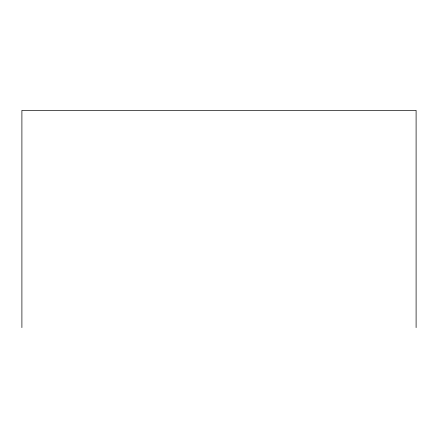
<?xml version="1.0" encoding="UTF-8"?>
<svg xmlns="http://www.w3.org/2000/svg" width="438" height="438" viewBox="0 0 438 438"><rect width="100%" height="100%" fill="white"/><g stroke="black" fill="none" stroke-linecap="round" stroke-linejoin="round"><path stroke-width="0.66" d="M416.1 327.629L416.1 110.371L21.9 110.371L21.9 327.629"/></g></svg>
